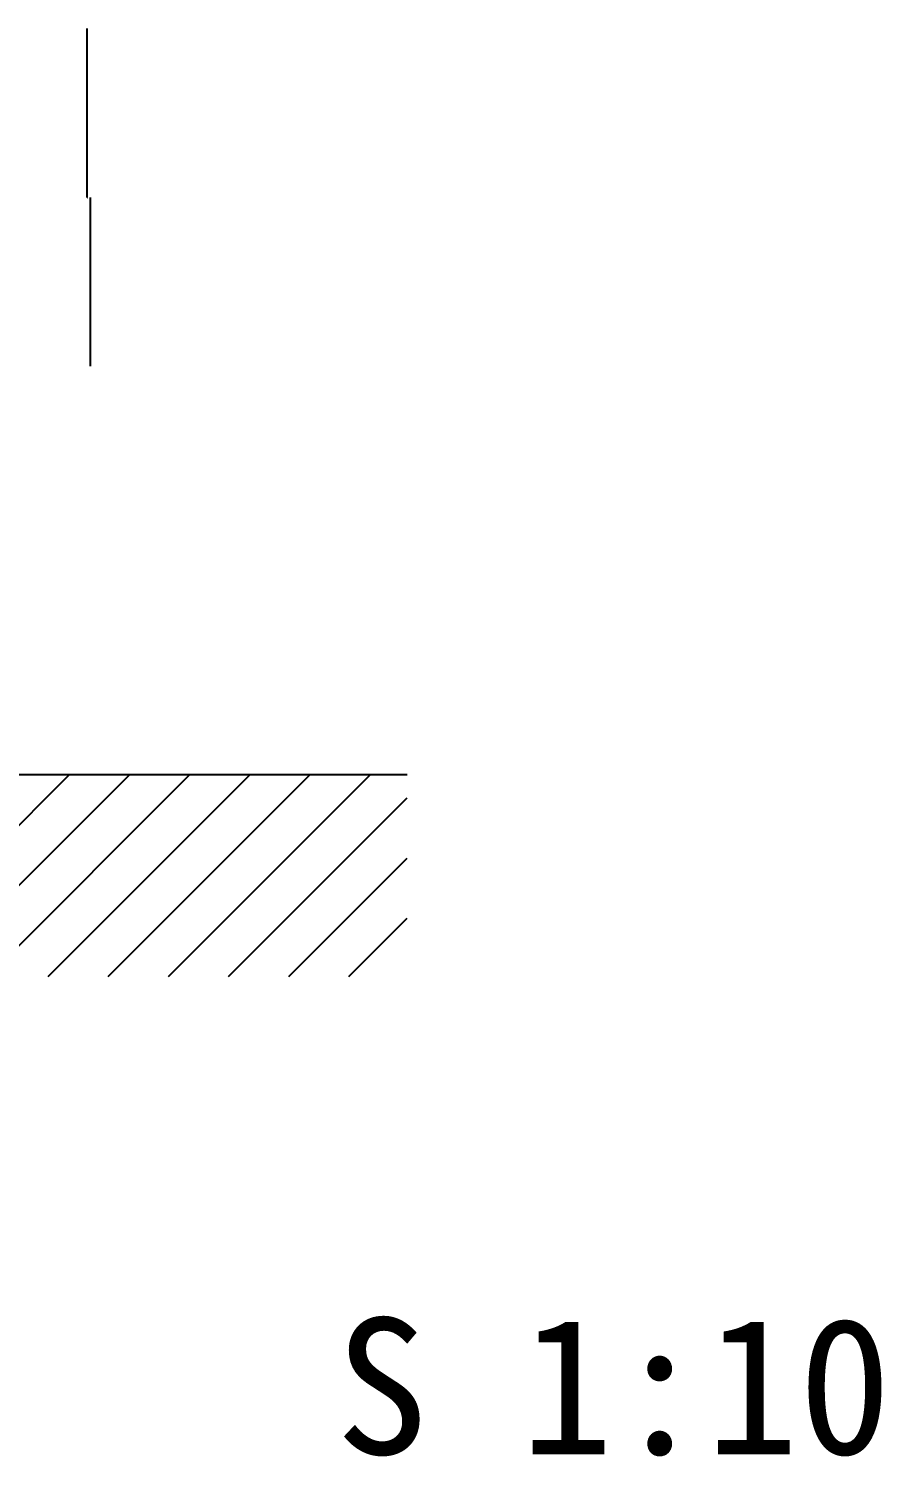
# Model space of a CAD drawing. Header units: metres. Extents: x 282048 to 286905, y 378 to 5723.
# Drawn here: x 285359 to 286362, y 481 to 2159 of the extents above; entities that cross this region are included whole.
import ezdxf

# ---------------------------------------------------------------- set-up
doc = ezdxf.new("R2010")
doc.units = ezdxf.units.M
for name, color, linetype in [('10', 8, 'Continuous'), ('15', 2, 'Continuous'), ('7', 7, 'Continuous')]:
    doc.layers.add(name, color=color, linetype=linetype)
doc.dimstyles.get("Standard").update_dxf_attribs({"dimtxt": 2.5, "dimasz": 2.5, "dimexe": 1.25, "dimexo": 0.625, "dimtad": 1, "dimcen": 2.5, "dimazin": 3, "dimtfac": 1, "dimtmove": 0, "dimatfit": 3})

# ---------------------------------------------------------------- blocks, each defined once
blk = doc.blocks.new('_CLOSEDFILLED')
at = {"color": 0, "linetype": 'BYBLOCK'}
blk.add_solid([(-1, 0.2), (0, 0), (-1, -0.2)], dxfattribs=at)
blk = doc.blocks.new('*D3')
for p, q in [((285428, 2158.52), (285428, 1960.29)), ((285428.25, 1960.29), (285428.585, 1960.29)), ((285431.585, 1960.29), (285431.92, 1960.29)), ((285432.17, 1762.06), (285432.17, 1960.29))]:
    blk.add_line(p, q)
at = {"layer": 'Defpoints'}
for p in [(285428, 2158.52), (285428, 1960.29), (285432.17, 1762.06)]:
    blk.add_point(p, dxfattribs=at)
at = {"layer": '7', "xscale": 0.25, "yscale": 0.25, "rotation": 180}
blk.add_blockref('_CLOSEDFILLED', (285428, 1960.29), dxfattribs=at)
at = {"layer": '7', "xscale": 0.25, "yscale": 0.25}
blk.add_blockref('_CLOSEDFILLED', (285432.17, 1960.29), dxfattribs=at)
at = {"layer": '7', "insert": (285430.085, 1960.29), "char_height": 1, "attachment_point": 5}
blk.add_mtext('100', dxfattribs=at)

msp = doc.modelspace()

# ---------------------------------------------------------------- linework, layer by layer
at = {"layer": '10'}
for p, q in [((285170.16, 1045.06), (285407.16, 1282.06)), ((285240.87, 1045.06), (285477.87, 1282.06)), ((285311.58, 1045.06), (285548.58, 1282.06)), ((285382.29, 1045.06), (285619.29, 1282.06)), ((285453.01, 1045.06), (285690, 1282.06)), ((285523.72, 1045.06), (285760.71, 1282.06)), ((285594.43, 1045.06), (285804.28, 1254.91)), ((285665.14, 1045.06), (285804.28, 1184.2)), ((285735.85, 1045.06), (285804.28, 1113.49))]:
    msp.add_line(p, q, dxfattribs=at)
at = {"layer": '15'}
msp.add_line((285804.28, 1282.06), (283365.47, 1282.06), dxfattribs=at)

# ---------------------------------------------------------------- texts
msp.add_text('S 1:10', height=160).set_placement((285720.01, 484.06))

# ---------------------------------------------------------------- dimensions: what is measured, and where the dimension line sits
at = {"layer": '7'}
dim = msp.add_linear_dim(base=(285428, 1960.29), p1=(285428, 2158.52), p2=(285432.17, 1762.06), text='100', dimstyle='Standard', dxfattribs=at)
dim.commit()
dim.dimension.update_dxf_attribs({"geometry": '*D3', "text_midpoint": (285430.085, 1960.29)})

doc.saveas('drawing.dxf')
